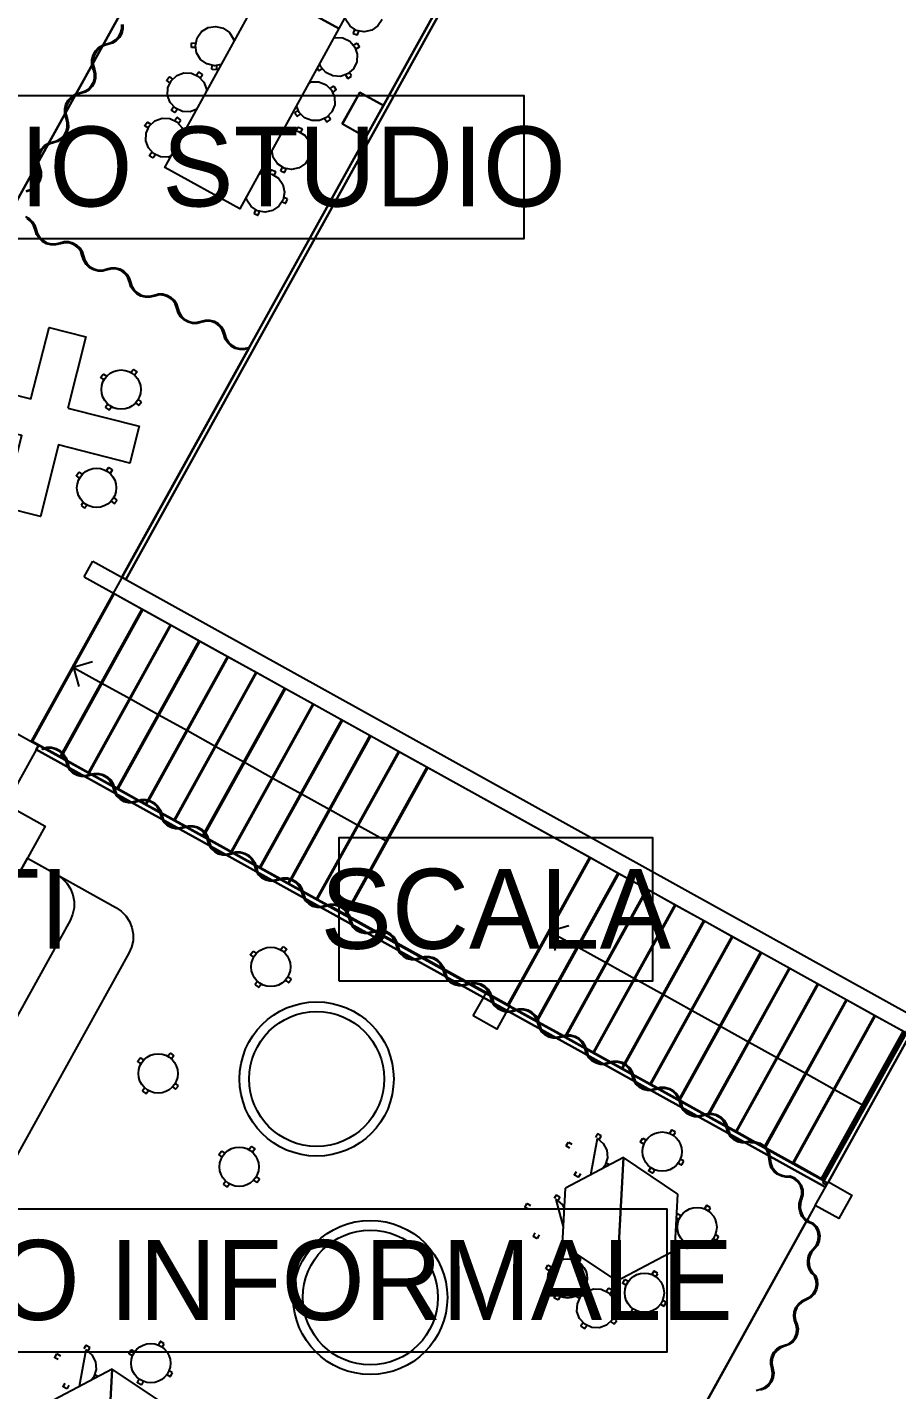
# Model space of a CAD drawing. Header units: metres. Extents: x 3.2 to 22.3, y 0.7 to 22.8.
# Drawn here: x 9.859 to 12.905, y 7.118 to 11.89 of the extents above; entities that cross this region are included whole.
import ezdxf

# ---------------------------------------------------------------- set-up
doc = ezdxf.new("R2010")
doc.units = ezdxf.units.M
for name, color, linetype in [('ARREDI', 9, 'Continuous'), ('PARETI_STRUTTURE', 7, 'Continuous'), ('WAYFINDING_RIQUADRI', 7, 'Continuous'), ('WAYFINDING_TESTI', 7, 'Continuous')]:
    doc.layers.add(name, color=color, linetype=linetype)

msp = doc.modelspace()

# ---------------------------------------------------------------- linework, layer by layer
at = {"layer": 'ARREDI'}
for points in [[(12.2744, 13.7225), (10.1904, 9.9631)], [(10.1904, 9.9631), (12.2744, 13.7225), (12.2882, 13.7148)], [(15.4622, 12.8902), (12.646, 7.8424)], [(12.6655, 7.8452), (15.4622, 12.8902)], [(10.1933, 11.8998), (10.1935, 11.8837), (10.1895, 11.8681), (10.1817, 11.854), (10.1706, 11.8423), (10.1568, 11.8339), (10.1414, 11.8293), (10.1259, 11.8247), (10.1121, 11.8163), (10.101, 11.8046), (10.0931, 11.7905), (10.0892, 11.7749), (10.0894, 11.7587), (10.0937, 11.7432), (10.0899, 11.742), (10.0854, 11.7585), (10.0853, 11.7755), (10.0895, 11.7921), (10.0978, 11.807), (10.1096, 11.8193), (10.1242, 11.8282), (10.1406, 11.8331), (10.155, 11.8374), (10.1679, 11.8453), (10.1784, 11.8561), (10.1857, 11.8693), (10.1895, 11.8839), (10.1895, 11.8989)], [(10.4476, 11.8262), (10.4538, 11.8524), (10.4695, 11.8742), (10.4924, 11.8883), (10.5189, 11.8927), (10.5451, 11.8865), (10.5669, 11.8708), (10.581, 11.8479), (10.5825, 11.8389)], [(11.102, 11.917), (11.0874, 11.8944), (11.0653, 11.8792), (11.039, 11.8735), (11.0125, 11.8783), (10.99, 11.8929), (10.9747, 11.9151), (10.9725, 11.9253)], [(10.9323, 11.8523), (10.9373, 11.854), (10.9641, 11.8523), (10.9883, 11.8405), (11.006, 11.8203), (11.0147, 11.7949), (11.013, 11.768), (11.0012, 11.7439), (10.981, 11.7261)], [(11.0004, 11.8692), (11.0009, 11.8682)], [(11.0054, 11.8817), (11.0005, 11.8692)], [(11.0009, 11.8682), (11.0141, 11.8629)], [(11.0141, 11.8629), (11.0151, 11.8634)], [(11.0151, 11.8634), (11.02, 11.8759)], [(10.4336, 11.8196), (10.4341, 11.8338)], [(10.4344, 11.8188), (10.4336, 11.8196)], [(10.4341, 11.8338), (10.4349, 11.8345)], [(10.4478, 11.8183), (10.4344, 11.8188)], [(10.4349, 11.8345), (10.4483, 11.8341)], [(10.5385, 11.7589), (10.5141, 11.7549), (10.4879, 11.7611), (10.4661, 11.7768), (10.4519, 11.7997), (10.4476, 11.8262)], [(11.0017, 11.8269), (11.0133, 11.8336)], [(11.0212, 11.82), (11.0096, 11.8133)], [(11.0133, 11.8336), (11.0144, 11.8333)], [(11.0144, 11.8333), (11.0215, 11.8211)], [(11.0215, 11.8211), (11.0212, 11.82)], [(10.5057, 11.7423), (10.5062, 11.7557)], [(10.5065, 11.7414), (10.5057, 11.7423)], [(10.5206, 11.7409), (10.5065, 11.7414)], [(10.5215, 11.7417), (10.5206, 11.7409)], [(10.5219, 11.7551), (10.5215, 11.7417)], [(10.8739, 11.7461), (10.8785, 11.7381)], [(10.8833, 11.7581), (10.8792, 11.7557)], [(10.8796, 11.7378), (10.8912, 11.7445)], [(10.981, 11.7261), (10.9556, 11.7174), (10.9288, 11.7191), (10.9046, 11.7309), (10.8869, 11.7511), (10.8829, 11.7625)], [(10.3471, 11.7045), (10.3554, 11.716)], [(10.3472, 11.7034), (10.3471, 11.7045)], [(10.3581, 11.6955), (10.3472, 11.7034)], [(10.4523, 11.6023), (10.4289, 11.5936), (10.402, 11.5947), (10.3776, 11.6059), (10.3593, 11.6257), (10.35, 11.6509), (10.3511, 11.6778), (10.3624, 11.7022)], [(10.3554, 11.716), (10.3565, 11.7162)], [(10.3565, 11.7162), (10.3673, 11.7083)], [(10.3624, 11.7022), (10.3821, 11.7204), (10.4073, 11.7297), (10.4342, 11.7287), (10.4586, 11.7174), (10.4769, 11.6976), (10.4861, 11.6724), (10.4858, 11.663)], [(10.4598, 11.7325), (10.452, 11.7217)], [(10.4609, 11.7327), (10.4598, 11.7325)], [(10.4724, 11.7244), (10.4609, 11.7327)], [(10.4647, 11.7124), (10.4726, 11.7233)], [(10.4726, 11.7233), (10.4724, 11.7244)], [(10.8454, 11.6943), (10.8538, 11.6979), (10.8807, 11.6982), (10.9056, 11.6882), (10.9248, 11.6694), (10.9354, 11.6446), (10.9357, 11.6177), (10.9257, 11.5928), (10.9069, 11.5736)], [(10.8785, 11.7381), (10.8796, 11.7378)], [(10.974, 11.7225), (10.9807, 11.7109)], [(10.9807, 11.7109), (10.9818, 11.7107)], [(10.9818, 11.7107), (10.9941, 11.7178)], [(10.9944, 11.7189), (10.9876, 11.7304)], [(10.9941, 11.7178), (10.9944, 11.7188)], [(10.92, 11.6756), (10.9311, 11.6832)], [(10.94, 11.6702), (10.9289, 11.6626)], [(10.9311, 11.6832), (10.9322, 11.683)], [(10.9322, 11.683), (10.9402, 11.6713)], [(10.9402, 11.6713), (10.94, 11.6702)], [(10.3636, 11.6001), (10.3715, 11.6109)], [(10.3638, 11.599), (10.3636, 11.6001)], [(10.3752, 11.5906), (10.3637, 11.599)], [(10.3842, 11.6017), (10.3763, 11.5908)], [(10.8071, 11.5983), (10.796, 11.5907)], [(10.9069, 11.5736), (10.8822, 11.563), (10.8553, 11.5627), (10.8303, 11.5727), (10.8111, 11.5915), (10.8014, 11.6143)], [(10.2707, 11.5459), (10.279, 11.5573)], [(10.279, 11.5573), (10.2801, 11.5575)], [(10.2801, 11.5575), (10.291, 11.5496)], [(10.286, 11.5435), (10.3057, 11.5618), (10.3309, 11.5711), (10.3578, 11.57), (10.3822, 11.5587), (10.4005, 11.539), (10.4073, 11.5204)], [(10.3763, 11.5908), (10.3752, 11.5906)], [(10.3835, 11.5739), (10.3756, 11.563)], [(10.3846, 11.574), (10.3835, 11.5739)], [(10.396, 11.5657), (10.3846, 11.574)], [(10.3883, 11.5537), (10.3962, 11.5646)], [(10.3962, 11.5646), (10.396, 11.5657)], [(10.796, 11.5907), (10.7958, 11.5896)], [(10.7958, 11.5896), (10.8038, 11.5779)], [(10.8038, 11.5779), (10.8049, 11.5777)], [(10.8049, 11.5777), (10.816, 11.5853)], [(10.9002, 11.5695), (10.9077, 11.5584)], [(10.9077, 11.5584), (10.9088, 11.5582)], [(10.9088, 11.5582), (10.9205, 11.5662)], [(10.9207, 11.5673), (10.9132, 11.5784)], [(10.9205, 11.5662), (10.9207, 11.5673)], [(10.2708, 11.5448), (10.2707, 11.5459)], [(10.2817, 11.5369), (10.2708, 11.5448)], [(10.3623, 11.4386), (10.3525, 11.4349), (10.3256, 11.436), (10.3012, 11.4473), (10.2829, 11.467), (10.2736, 11.4922), (10.2747, 11.5191), (10.286, 11.5435)], [(10.7487, 11.5184), (10.7564, 11.5238), (10.7827, 11.5294), (10.8091, 11.5246), (10.8317, 11.51), (10.847, 11.4879), (10.8526, 11.4616), (10.8478, 11.4351)], [(10.8016, 11.5271), (10.8066, 11.5395)], [(10.8066, 11.5395), (10.8076, 11.54)], [(10.8076, 11.54), (10.8208, 11.5348)], [(10.8212, 11.5337), (10.8163, 11.5213)], [(10.8208, 11.5348), (10.8212, 11.5337)], [(10.8478, 11.4351), (10.8332, 11.4126), (10.8111, 11.3973), (10.7848, 11.3916), (10.7583, 11.3965), (10.7358, 11.4111), (10.7205, 11.4332), (10.7152, 11.4576)], [(10.2872, 11.4414), (10.2951, 11.4523)], [(10.2874, 11.4403), (10.2872, 11.4414)], [(10.2988, 11.432), (10.2874, 11.4403)], [(10.2999, 11.4322), (10.2988, 11.432)], [(10.3078, 11.443), (10.2999, 11.4322)], [(10.8445, 11.428), (10.857, 11.423)], [(10.8628, 11.4377), (10.8503, 11.4426)], [(10.8569, 11.423), (10.858, 11.4235)], [(10.858, 11.4235), (10.8632, 11.4367)], [(10.8632, 11.4367), (10.8628, 11.4377)], [(9.8542, 11.3165), (9.8687, 11.3208), (9.8815, 11.3287), (9.892, 11.3396), (9.8994, 11.3527), (9.9032, 11.3673), (9.9031, 11.3824), (9.8993, 11.397), (9.9028, 11.3988), (9.907, 11.3832), (9.9071, 11.3671), (9.9031, 11.3515), (9.8953, 11.3374), (9.8842, 11.3258), (9.8705, 11.3174), (9.8551, 11.3127)], [(10.6702, 11.3758), (10.6896, 11.38), (10.716, 11.3751), (10.7386, 11.3605), (10.7539, 11.3384), (10.7595, 11.3121), (10.7547, 11.2857)], [(10.7085, 11.3776), (10.7135, 11.3901)], [(10.7135, 11.3901), (10.7145, 11.3905)], [(10.7145, 11.3905), (10.7277, 11.3853)], [(10.7281, 11.3843), (10.7232, 11.3718)], [(10.7277, 11.3853), (10.7281, 11.3843)], [(10.7512, 11.3998), (10.7463, 11.3873)], [(10.7463, 11.3873), (10.7467, 11.3863)], [(10.7467, 11.3863), (10.7599, 11.3811)], [(10.7599, 11.3811), (10.7609, 11.3815)], [(10.7609, 11.3815), (10.7659, 11.394)], [(10.7547, 11.2857), (10.7401, 11.2631), (10.718, 11.2478), (10.6917, 11.2422), (10.6653, 11.247), (10.6427, 11.2616), (10.6274, 11.2837), (10.6252, 11.294)], [(10.7514, 11.2785), (10.7639, 11.2736)], [(10.7697, 11.2882), (10.7572, 11.2932)], [(10.7638, 11.2736), (10.7649, 11.274)], [(10.7649, 11.274), (10.7701, 11.2872)], [(10.7701, 11.2872), (10.7697, 11.2882)], [(9.8525, 11.2264), (9.8659, 11.219), (9.8771, 11.2084), (9.8853, 11.1954), (9.89, 11.1808), (9.8946, 11.1661), (9.9027, 11.153), (9.9139, 11.1423), (9.9274, 11.1349), (9.9423, 11.131), (9.9577, 11.1311), (9.9726, 11.135), (9.9738, 11.1312), (9.958, 11.1271), (9.9417, 11.1272), (9.9259, 11.1312), (9.9116, 11.1391), (9.8998, 11.1504), (9.8911, 11.1642), (9.8862, 11.1798), (9.8808, 11.1956), (9.8711, 11.2093), (9.8578, 11.2195)], [(10.6581, 11.2503), (10.6532, 11.2379)], [(10.6532, 11.2379), (10.6536, 11.2368)], [(10.6536, 11.2368), (10.6668, 11.2316)], [(10.6668, 11.2316), (10.6678, 11.232)], [(10.6678, 11.232), (10.6728, 11.2445)], [(10.2215, 10.6803), (10.2294, 10.6911)], [(10.2294, 10.6911), (10.2305, 10.6913)], [(10.2305, 10.6913), (10.242, 10.6829)], [(10.1165, 10.6635), (10.1249, 10.6749)], [(10.1167, 10.6624), (10.1166, 10.6635)], [(10.1275, 10.6545), (10.1167, 10.6624)], [(10.1249, 10.6749), (10.126, 10.6751)], [(10.126, 10.6751), (10.1368, 10.6672)], [(10.2421, 10.6818), (10.2342, 10.671)], [(10.242, 10.6829), (10.2421, 10.6818)], [(10.1406, 10.5698), (10.1327, 10.559)], [(10.1327, 10.559), (10.1329, 10.5579)], [(10.1329, 10.5579), (10.1443, 10.5495)], [(10.1443, 10.5495), (10.1454, 10.5497)], [(10.1454, 10.5497), (10.1534, 10.5605)], [(10.238, 10.5736), (10.2488, 10.5657)], [(10.2581, 10.5784), (10.2473, 10.5863)], [(10.2488, 10.5657), (10.2499, 10.5659)], [(10.2499, 10.5658), (10.2583, 10.5773)], [(10.2583, 10.5773), (10.2581, 10.5784)], [(10.0308, 10.3196), (10.0392, 10.3311)], [(10.031, 10.3186), (10.0308, 10.3196)], [(10.0418, 10.3106), (10.031, 10.3185)], [(10.0392, 10.3311), (10.0403, 10.3313)], [(10.0403, 10.3312), (10.0511, 10.3233)], [(10.1358, 10.3364), (10.1437, 10.3473)], [(10.1437, 10.3473), (10.1448, 10.3474)], [(10.1448, 10.3474), (10.1562, 10.3391)], [(10.1564, 10.338), (10.1485, 10.3271)], [(10.1562, 10.3391), (10.1564, 10.338)], [(10.0549, 10.226), (10.047, 10.2151)], [(10.047, 10.2151), (10.0472, 10.214)], [(10.0472, 10.214), (10.0586, 10.2057)], [(10.0597, 10.2058), (10.0676, 10.2167)], [(10.1523, 10.2298), (10.1631, 10.2218)], [(10.1724, 10.2346), (10.1616, 10.2425)], [(10.1631, 10.2218), (10.1642, 10.222)], [(10.1642, 10.222), (10.1726, 10.2335)], [(10.1726, 10.2335), (10.1724, 10.2346)], [(10.0586, 10.2057), (10.0597, 10.2058)], [(10.0577, 9.9646), (10.0882, 10.0197)], [(10.0882, 10.0197), (12.9749, 8.4195)], [(10.0576, 9.9646), (12.9444, 8.3644)], [(12.655, 7.827), (9.8901, 9.3597), (12.655, 7.827), (12.6627, 7.8407), (9.8977, 9.3735)], [(12.6627, 7.8407), (9.8977, 9.3735)], [(9.859, 8.9789), (10.169, 8.8071)], [(10.169, 8.8071), (10.188, 8.794), (10.2042, 8.7773), (10.2167, 8.7579), (10.2253, 8.7364), (10.2294, 8.7136), (10.2291, 8.6904), (10.2242, 8.6678), (10.215, 8.6465), (9.4174, 7.2077), (9.4042, 7.1886), (9.3876, 7.1725), (9.3682, 7.1599), (9.3467, 7.1514), (9.3239, 7.1472), (9.3007, 7.1476), (9.2781, 7.1525), (9.2568, 7.1616), (8.9469, 7.3335)], [(10.6411, 8.6417), (10.6495, 8.6531)], [(10.6413, 8.6406), (10.6412, 8.6417)], [(10.6521, 8.6327), (10.6413, 8.6406)], [(10.6495, 8.6531), (10.6506, 8.6533)], [(10.6506, 8.6533), (10.6614, 8.6454)], [(10.7461, 8.6585), (10.754, 8.6693)], [(10.754, 8.6693), (10.7551, 8.6695)], [(10.7551, 8.6695), (10.7666, 8.6611)], [(10.7667, 8.66), (10.7588, 8.6492)], [(10.7666, 8.6611), (10.7667, 8.66)], [(10.6652, 8.548), (10.6573, 8.5372)], [(10.7626, 8.5518), (10.7734, 8.5439)], [(10.7827, 8.5566), (10.7719, 8.5645)], [(10.7734, 8.5439), (10.7745, 8.5441)], [(10.7745, 8.544), (10.7829, 8.5555)], [(10.7829, 8.5555), (10.7827, 8.5566)], [(10.6573, 8.5372), (10.6575, 8.5361)], [(10.6575, 8.5361), (10.6689, 8.5277)], [(10.6689, 8.5277), (10.67, 8.5279)], [(10.67, 8.5279), (10.678, 8.5387)], [(10.2461, 8.2686), (10.2545, 8.28)], [(10.2463, 8.2675), (10.2461, 8.2686)], [(10.2571, 8.2595), (10.2463, 8.2675)], [(10.2545, 8.28), (10.2556, 8.2802)], [(10.2556, 8.2802), (10.2664, 8.2722)], [(10.3511, 8.2854), (10.359, 8.2962)], [(10.359, 8.2962), (10.3601, 8.2963)], [(10.3601, 8.2963), (10.3715, 8.288)], [(10.3717, 8.2869), (10.3638, 8.276)], [(10.3715, 8.288), (10.3717, 8.2869)], [(10.2702, 8.1749), (10.2623, 8.1641)], [(10.2623, 8.1641), (10.2625, 8.163)], [(10.2625, 8.163), (10.2739, 8.1546)], [(10.275, 8.1548), (10.2829, 8.1656)], [(10.3676, 8.1787), (10.3784, 8.1708)], [(10.3877, 8.1835), (10.3769, 8.1914)], [(10.3784, 8.1708), (10.3795, 8.1709)], [(10.3795, 8.1709), (10.3879, 8.1824)], [(10.3879, 8.1824), (10.3877, 8.1835)], [(10.2739, 8.1546), (10.275, 8.1548)], [(12.1157, 8.0269), (12.1092, 8.0152)], [(12.1167, 8.0272), (12.1157, 8.0269)], [(12.1291, 8.0203), (12.1167, 8.0272)], [(12.1229, 8.0075), (12.1294, 8.0193)], [(12.1294, 8.0193), (12.1291, 8.0203)], [(10.6431, 7.9693), (10.6442, 7.9695)], [(10.6442, 7.9695), (10.6557, 7.9611)], [(11.747, 7.9715), (11.7539, 7.9839)], [(11.7473, 7.9704), (11.747, 7.9715)], [(11.759, 7.9639), (11.7473, 7.9704)], [(11.7539, 7.9839), (11.7549, 7.9842)], [(11.7549, 7.9842), (11.7667, 7.9777)], [(11.8336, 7.8707), (11.8561, 7.9979), (11.8766, 7.9805), (11.8889, 7.9566), (11.8912, 7.9298), (11.883, 7.9042), (11.8717, 7.8909)], [(11.8555, 8.0131), (11.849, 8.0013)], [(11.8566, 8.0134), (11.8555, 8.013)], [(11.869, 8.0065), (11.8566, 8.0134)], [(11.8628, 7.9937), (11.8693, 8.0054)], [(11.8693, 8.0054), (11.869, 8.0065)], [(12.0071, 7.9854), (12.014, 7.9978)], [(12.0074, 7.9843), (12.0071, 7.9854)], [(12.0192, 7.9778), (12.0074, 7.9843)], [(12.014, 7.9978), (12.0151, 7.9981)], [(12.0151, 7.9981), (12.0268, 7.9916)], [(10.5303, 7.9417), (10.5386, 7.9531)], [(10.5304, 7.9406), (10.5303, 7.9417)], [(10.5413, 7.9327), (10.5304, 7.9406)], [(10.5386, 7.9531), (10.5397, 7.9533)], [(10.5397, 7.9533), (10.5506, 7.9454)], [(10.6352, 7.9585), (10.6431, 7.9693)], [(10.6558, 7.96), (10.6479, 7.9492)], [(10.6557, 7.9611), (10.6559, 7.96)], [(12.1378, 7.8028), (11.9473, 7.9311), (11.9247, 7.4986), (11.9473, 7.9311), (11.7446, 7.8234)], [(12.1583, 7.9187), (12.1465, 7.9252)], [(11.7761, 7.8698), (11.7826, 7.8816)], [(11.8788, 7.8976), (11.8814, 7.8961)], [(11.898, 7.9049), (11.8864, 7.9113)], [(12.0363, 7.8837), (12.0428, 7.8954)], [(12.0366, 7.8826), (12.0363, 7.8837)], [(12.049, 7.8758), (12.0366, 7.8826)], [(12.0501, 7.8761), (12.049, 7.8758)], [(12.0566, 7.8878), (12.0501, 7.8761)], [(12.1389, 7.9114), (12.1506, 7.9049)], [(12.1506, 7.9049), (12.1517, 7.9052)], [(12.1517, 7.9052), (12.1586, 7.9176)], [(12.1586, 7.9176), (12.1583, 7.9187)], [(10.5544, 7.848), (10.5464, 7.8372)], [(10.5464, 7.8372), (10.5466, 7.8361)], [(10.5466, 7.8361), (10.558, 7.8277)], [(10.5581, 7.8277), (10.5591, 7.8279)], [(10.5592, 7.8279), (10.5671, 7.8387)], [(10.6517, 7.8518), (10.6626, 7.8439)], [(10.6719, 7.8566), (10.661, 7.8645)], [(10.6626, 7.8439), (10.6637, 7.844)], [(10.6637, 7.844), (10.672, 7.8555)], [(10.672, 7.8555), (10.6719, 7.8566)], [(11.7764, 7.8688), (11.7761, 7.8698)], [(11.7888, 7.8619), (11.7764, 7.8688)], [(11.7899, 7.8622), (11.7888, 7.8619)], [(11.7964, 7.8739), (11.7899, 7.8622)], [(12.646, 7.8423), (12.6594, 7.8349)], [(12.655, 7.827), (12.6627, 7.8407)], [(11.7111, 7.7987), (11.7046, 7.7869)], [(11.7121, 7.799), (11.7111, 7.7987)], [(11.7375, 7.6886), (11.7117, 7.7835), (11.7322, 7.7661), (11.7407, 7.7496)], [(11.7245, 7.7921), (11.7121, 7.799)], [(11.7183, 7.7793), (11.7248, 7.791)], [(11.7248, 7.791), (11.7245, 7.7921)], [(11.7343, 7.6268), (11.7446, 7.8234)], [(12.1275, 7.6062), (12.1378, 7.8028)], [(11.6025, 7.7571), (11.6094, 7.7695)], [(11.6028, 7.7561), (11.6025, 7.7571)], [(11.6146, 7.7495), (11.6028, 7.756)], [(11.6094, 7.7695), (11.6105, 7.7698)], [(11.6105, 7.7698), (11.6222, 7.7633)], [(12.1339, 7.729), (12.1364, 7.7334)], [(12.1364, 7.7335), (12.1374, 7.7338)], [(12.1374, 7.7338), (12.1492, 7.7273)], [(12.238, 7.7626), (12.2315, 7.7509)], [(12.2391, 7.7629), (12.238, 7.7626)], [(12.2515, 7.756), (12.2391, 7.7629)], [(12.2453, 7.7432), (12.2518, 7.755)], [(12.2518, 7.755), (12.2515, 7.756)], [(11.7343, 7.6832), (11.7371, 7.6816)], [(12.1415, 7.7135), (12.1333, 7.718)], [(11.6317, 7.6555), (11.6382, 7.6672)], [(11.632, 7.6544), (11.6317, 7.6555)], [(11.6444, 7.6475), (11.632, 7.6544)], [(11.6455, 7.6478), (11.6444, 7.6475)], [(11.652, 7.6596), (11.6455, 7.6478)], [(12.2613, 7.6471), (12.273, 7.6406)], [(12.2806, 7.6544), (12.2689, 7.6609)], [(12.273, 7.6406), (12.2741, 7.6409)], [(12.2741, 7.6409), (12.2809, 7.6533)], [(12.2809, 7.6533), (12.2806, 7.6544)], [(11.9247, 7.4986), (11.7343, 7.6268)], [(11.9247, 7.4986), (12.1275, 7.6062)], [(12.1586, 7.6194), (12.1651, 7.6311)], [(12.1589, 7.6183), (12.1586, 7.6194)], [(12.1713, 7.6114), (12.1589, 7.6183)], [(12.1724, 7.6118), (12.1713, 7.6115)], [(12.1789, 7.6235), (12.1724, 7.6118)], [(11.6758, 7.5415), (11.6827, 7.5539)], [(11.6761, 7.5405), (11.6758, 7.5415)], [(11.6879, 7.5339), (11.6761, 7.5404)], [(11.6827, 7.5539), (11.6838, 7.5542)], [(11.6838, 7.5542), (11.6955, 7.5477)], [(11.7844, 7.5831), (11.7779, 7.5713)], [(11.7854, 7.5834), (11.7844, 7.5831)], [(11.7978, 7.5765), (11.7854, 7.5834)], [(11.7916, 7.5637), (11.7981, 7.5754)], [(11.7981, 7.5754), (11.7978, 7.5765)], [(11.945, 7.4911), (11.9519, 7.5035)], [(11.9519, 7.5035), (11.953, 7.5038)], [(11.953, 7.5038), (11.9647, 7.4973)], [(12.0535, 7.5327), (12.047, 7.5209)], [(12.0546, 7.533), (12.0535, 7.5327)], [(12.067, 7.5261), (12.0546, 7.533)], [(12.0608, 7.5133), (12.0673, 7.525)], [(12.0673, 7.525), (12.067, 7.5261)], [(11.705, 7.4399), (11.7115, 7.4516)], [(11.7928, 7.4367), (11.782, 7.4447), (11.7818, 7.4458)], [(11.8934, 7.4582), (11.9116, 7.4384), (11.9208, 7.4132), (11.9197, 7.3863), (11.9083, 7.3619), (11.8885, 7.3438), (11.8633, 7.3346), (11.8364, 7.3357), (11.812, 7.347), (11.7939, 7.3668), (11.7846, 7.3921), (11.7858, 7.419), (11.7971, 7.4433), (11.8169, 7.4615), (11.8179, 7.4619)], [(11.7951, 7.4546), (11.8021, 7.4494)], [(11.8076, 7.4676), (11.8193, 7.4611)], [(11.827, 7.4748), (11.8152, 7.4813)], [(11.8193, 7.4611), (11.8204, 7.4614)], [(11.8204, 7.4614), (11.8273, 7.4738)], [(11.8214, 7.4632), (11.8422, 7.4707), (11.869, 7.4696), (11.8934, 7.4583)], [(11.8273, 7.4738), (11.827, 7.4748)], [(11.8868, 7.4625), (11.8947, 7.4734)], [(11.8947, 7.4734), (11.8958, 7.4735)], [(11.8958, 7.4735), (11.9073, 7.4652)], [(11.9074, 7.4641), (11.8995, 7.4532)], [(11.9073, 7.4652), (11.9074, 7.4641)], [(11.9453, 7.4901), (11.945, 7.4911)], [(11.957, 7.4836), (11.9453, 7.4901)], [(11.7053, 7.4388), (11.705, 7.4399)], [(11.7177, 7.4319), (11.7053, 7.4388)], [(11.7187, 7.4322), (11.7177, 7.4319)], [(11.7252, 7.4439), (11.7187, 7.4322)], [(11.9742, 7.3895), (11.9807, 7.4012)], [(12.0768, 7.4172), (12.0885, 7.4107)], [(12.0962, 7.4244), (12.0844, 7.4309)], [(12.0885, 7.4107), (12.0896, 7.411)], [(12.0896, 7.411), (12.0965, 7.4234)], [(12.0965, 7.4234), (12.0962, 7.4244)], [(11.8059, 7.3521), (11.798, 7.3412)], [(11.9033, 7.3559), (11.9141, 7.348)], [(11.9234, 7.3607), (11.9126, 7.3686)], [(11.9152, 7.3481), (11.9236, 7.3596)], [(11.9236, 7.3596), (11.9234, 7.3607)], [(11.9745, 7.3884), (11.9742, 7.3895)], [(11.9869, 7.3815), (11.9745, 7.3884)], [(11.9879, 7.3818), (11.9869, 7.3815)], [(11.9944, 7.3936), (11.9879, 7.3818)], [(11.798, 7.3412), (11.7982, 7.3401)], [(11.7982, 7.3402), (11.8096, 7.3318)], [(11.8096, 7.3318), (11.8107, 7.3319)], [(11.8107, 7.332), (11.8187, 7.3428)], [(11.9141, 7.348), (11.9152, 7.3481)], [(10.0419, 7.1298), (10.0644, 7.2569), (10.0849, 7.2396), (10.0973, 7.2157), (10.0995, 7.1889), (10.0913, 7.1633), (10.08, 7.15)], [(10.0638, 7.2721), (10.0573, 7.2604)], [(10.0649, 7.2724), (10.0638, 7.2721)], [(10.0773, 7.2655), (10.0649, 7.2724)], [(10.0711, 7.2527), (10.0776, 7.2645)], [(10.0776, 7.2645), (10.0773, 7.2655)], [(10.2154, 7.2444), (10.2223, 7.2568)], [(10.2223, 7.2568), (10.2234, 7.2571)], [(10.2234, 7.2571), (10.2351, 7.2506)], [(10.324, 7.286), (10.3175, 7.2742)], [(10.325, 7.2863), (10.324, 7.286)], [(10.3374, 7.2794), (10.325, 7.2863)], [(10.3312, 7.2666), (10.3377, 7.2783)], [(10.3377, 7.2783), (10.3374, 7.2794)], [(9.9553, 7.2305), (9.9622, 7.243)], [(9.9556, 7.2295), (9.9553, 7.2306)], [(9.9673, 7.223), (9.9556, 7.2295)], [(9.9622, 7.243), (9.9632, 7.2433)], [(9.9632, 7.2433), (9.975, 7.2368)], [(10.2157, 7.2433), (10.2154, 7.2444)], [(10.2275, 7.2368), (10.2157, 7.2433)], [(10.3461, 7.0619), (10.1557, 7.1901), (10.133, 6.7576), (10.1557, 7.1901), (9.9529, 7.0825)], [(10.1063, 7.1639), (10.0947, 7.1704)], [(10.3472, 7.1705), (10.3589, 7.164)], [(10.3666, 7.1777), (10.3549, 7.1842)], [(10.359, 7.164), (10.36, 7.1643)], [(10.36, 7.1643), (10.3669, 7.1767)], [(10.3669, 7.1767), (10.3666, 7.1777)], [(12.4124, 7.1149), (12.4266, 7.1198), (12.4411, 7.1252), (12.4534, 7.1343), (12.4628, 7.1464), (12.4684, 7.1607), (12.4699, 7.176), (12.4671, 7.1911), (12.4706, 7.193), (12.4738, 7.1768), (12.4724, 7.1604), (12.4665, 7.145), (12.4566, 7.1319), (12.4434, 7.122), (12.428, 7.1161)], [(9.9844, 7.1289), (9.9909, 7.1406)], [(9.9847, 7.1278), (9.9844, 7.1289)], [(9.9971, 7.121), (9.9847, 7.1278)], [(9.9982, 7.1213), (9.9971, 7.121)], [(10.0047, 7.133), (9.9982, 7.1213)], [(10.0871, 7.1566), (10.0897, 7.1551)], [(10.2446, 7.1427), (10.2511, 7.1545)], [(10.2449, 7.1417), (10.2446, 7.1428)], [(10.2573, 7.1348), (10.2449, 7.1417)], [(10.2584, 7.1351), (10.2573, 7.1348)], [(10.2649, 7.1468), (10.2584, 7.1351)]]:
    msp.add_lwpolyline(points, dxfattribs=at)
for points in [[(12.646, 7.8424), (15.4497, 12.9001)], [(11.697, 12.6484), (10.2042, 9.9554)], [(11.035, 12.6614), (11.2979, 12.5168), (10.9506, 11.8855), (10.6877, 12.0301)], [(10.6877, 12.0301), (10.9506, 11.8855), (10.6033, 11.2542), (10.3404, 11.3988)], [(10.046, 11.6571), (10.0305, 11.6525), (10.0167, 11.6441), (10.0055, 11.6324), (9.9977, 11.6183), (9.9937, 11.6027), (9.9939, 11.5865), (9.9982, 11.571), (9.9945, 11.5698), (9.99, 11.5863), (9.9899, 11.6034), (9.9941, 11.6199), (10.0024, 11.6348), (10.0142, 11.6471), (10.0288, 11.656), (10.0451, 11.6609), (10.0596, 11.6652), (10.0724, 11.6731), (10.0829, 11.6839), (10.0903, 11.6971), (10.0941, 11.7117), (10.094, 11.7268), (10.0902, 11.7413), (10.0937, 11.7432), (10.0979, 11.7276), (10.098, 11.7115), (10.094, 11.6959), (10.0862, 11.6818), (10.0751, 11.6702), (10.0614, 11.6617)], [(9.9505, 11.4849), (9.935, 11.4803), (9.9212, 11.4719), (9.9101, 11.4603), (9.9022, 11.4461), (9.8983, 11.4305), (9.8985, 11.4143), (9.9028, 11.3988), (9.899, 11.3976), (9.8945, 11.4141), (9.8944, 11.4312), (9.8986, 11.4477), (9.9069, 11.4626), (9.9187, 11.4749), (9.9333, 11.4838), (9.9497, 11.4887), (9.9641, 11.493), (9.977, 11.5009), (9.9875, 11.5117), (9.9948, 11.5249), (9.9986, 11.5395), (9.9986, 11.5546), (9.9947, 11.5692), (9.9982, 11.571), (10.0024, 11.5554), (10.0026, 11.5393), (9.9986, 11.5237), (9.9908, 11.5096), (9.9797, 11.498), (9.9659, 11.4895)], [(10.0553, 11.0892), (10.0599, 11.0744), (10.068, 11.0613), (10.0792, 11.0507), (10.0927, 11.0432), (10.1076, 11.0394), (10.123, 11.0394), (10.1379, 11.0433), (10.1391, 11.0396), (10.1233, 11.0355), (10.107, 11.0355), (10.0912, 11.0396), (10.0769, 11.0475), (10.0651, 11.0588), (10.0564, 11.0726), (10.0515, 11.0881), (10.0461, 11.104), (10.0364, 11.1176), (10.0231, 11.1279), (10.0075, 11.1339), (9.9908, 11.1351), (9.9745, 11.1315), (9.9726, 11.135), (9.9875, 11.1387), (10.0029, 11.1387), (10.0178, 11.1348), (10.0312, 11.1273), (10.0424, 11.1168), (10.0506, 11.1038)], [(10.2206, 10.9975), (10.2252, 10.9828), (10.2333, 10.9697), (10.2445, 10.9591), (10.258, 10.9516), (10.2729, 10.9478), (10.2883, 10.9478), (10.3032, 10.9517), (10.3044, 10.948), (10.2886, 10.9439), (10.2723, 10.9439), (10.2565, 10.948), (10.2422, 10.9559), (10.2304, 10.9671), (10.2217, 10.981), (10.2168, 10.9965), (10.2114, 11.0124), (10.2017, 11.026), (10.1884, 11.0363), (10.1728, 11.0423), (10.1561, 11.0435), (10.1398, 11.0398), (10.1379, 11.0433), (10.1528, 11.0471), (10.1682, 11.047), (10.1831, 11.0432), (10.1965, 11.0357), (10.2077, 11.0251), (10.2159, 11.0121)], [(10.3859, 10.9059), (10.3905, 10.8912), (10.3986, 10.8781), (10.4098, 10.8674), (10.4233, 10.86), (10.4382, 10.8561), (10.4536, 10.8562), (10.4685, 10.8601), (10.4697, 10.8563), (10.4539, 10.8523), (10.4376, 10.8523), (10.4218, 10.8564), (10.4075, 10.8643), (10.3957, 10.8755), (10.387, 10.8893), (10.3821, 10.9049), (10.3767, 10.9207), (10.367, 10.9344), (10.3537, 10.9446), (10.3381, 10.9506), (10.3214, 10.9519), (10.305, 10.9482), (10.3032, 10.9517), (10.3181, 10.9555), (10.3335, 10.9554), (10.3484, 10.9515), (10.3618, 10.9441), (10.373, 10.9335), (10.3812, 10.9205)], [(10.0006, 10.5553), (10.251, 10.4919), (10.2184, 10.3631), (9.9679, 10.4265), (9.9044, 10.1761), (9.7756, 10.2087), (9.8391, 10.4592), (9.5886, 10.5227), (9.6213, 10.6515), (9.8717, 10.588), (9.9352, 10.8385), (10.0641, 10.8058)], [(10.5512, 10.8143), (10.5558, 10.7995), (10.5639, 10.7864), (10.5751, 10.7758), (10.5886, 10.7683), (10.6035, 10.7645), (10.6189, 10.7645), (10.6338, 10.7684), (10.635, 10.7647), (10.6192, 10.7606), (10.6029, 10.7606), (10.5871, 10.7647), (10.5728, 10.7726), (10.561, 10.7839), (10.5523, 10.7977), (10.5474, 10.8132), (10.542, 10.8291), (10.5323, 10.8427), (10.519, 10.853), (10.5034, 10.859), (10.4867, 10.8602), (10.4703, 10.8566), (10.4685, 10.8601), (10.4834, 10.8638), (10.4988, 10.8638), (10.5137, 10.8599), (10.5271, 10.8524), (10.5383, 10.8419), (10.5465, 10.8289)], [(10.2042, 9.9554), (10.1904, 9.9631)], [(9.8901, 9.3597), (9.8977, 9.3735)], [(9.9955, 9.3144), (9.9909, 9.3291), (9.9828, 9.3422), (9.9716, 9.3528), (9.9581, 9.3603), (9.9432, 9.3642), (9.9277, 9.3641), (9.9128, 9.3602), (9.9117, 9.3639), (9.9275, 9.368), (9.9438, 9.368), (9.9596, 9.3639), (9.9739, 9.356), (9.9857, 9.3448), (9.9944, 9.331), (9.9993, 9.3154), (10.0046, 9.2995), (10.0144, 9.2859), (10.0276, 9.2757), (10.0433, 9.2697), (10.06, 9.2684), (10.0763, 9.2721), (10.0781, 9.2686), (10.0632, 9.2648), (10.0479, 9.2649), (10.033, 9.2687), (10.0196, 9.2762), (10.0084, 9.2868), (10.0002, 9.2998)], [(10.1608, 9.2228), (10.1562, 9.2375), (10.1481, 9.2506), (10.1369, 9.2612), (10.1234, 9.2687), (10.1085, 9.2725), (10.093, 9.2725), (10.0781, 9.2686), (10.077, 9.2723), (10.0928, 9.2764), (10.1091, 9.2764), (10.1249, 9.2723), (10.1392, 9.2644), (10.151, 9.2532), (10.1597, 9.2393), (10.1646, 9.2238), (10.1699, 9.2079), (10.1797, 9.1943), (10.1929, 9.184), (10.2086, 9.178), (10.2253, 9.1768), (10.2416, 9.1804), (10.2434, 9.1769), (10.2285, 9.1732), (10.2132, 9.1732), (10.1983, 9.1771), (10.1848, 9.1846), (10.1737, 9.1951), (10.1655, 9.2081)], [(8.905, 7.2579), (8.7672, 7.3342), (9.7839, 9.1683), (9.9217, 9.0919)], [(10.3261, 9.1311), (10.3215, 9.1458), (10.3134, 9.1589), (10.3022, 9.1696), (10.2887, 9.1771), (10.2738, 9.1809), (10.2583, 9.1809), (10.2434, 9.1769), (10.2423, 9.1807), (10.2581, 9.1848), (10.2744, 9.1848), (10.2902, 9.1807), (10.3045, 9.1728), (10.3163, 9.1615), (10.325, 9.1477), (10.3299, 9.1321), (10.3352, 9.1163), (10.345, 9.1026), (10.3582, 9.0924), (10.3739, 9.0864), (10.3906, 9.0852), (10.4069, 9.0888), (10.4087, 9.0853), (10.3938, 9.0816), (10.3785, 9.0816), (10.3636, 9.0855), (10.3501, 9.0929), (10.339, 9.1035), (10.3308, 9.1165)], [(10.4914, 9.0395), (10.4868, 9.0542), (10.4787, 9.0673), (10.4675, 9.0779), (10.454, 9.0854), (10.4391, 9.0893), (10.4236, 9.0892), (10.4087, 9.0853), (10.4076, 9.089), (10.4234, 9.0931), (10.4397, 9.0931), (10.4555, 9.089), (10.4698, 9.0811), (10.4816, 9.0699), (10.4903, 9.0561), (10.4952, 9.0405), (10.5005, 9.0246), (10.5103, 9.011), (10.5235, 9.0008), (10.5392, 8.9948), (10.5559, 8.9935), (10.5722, 8.9972), (10.574, 8.9937), (10.5591, 8.9899), (10.5438, 8.99), (10.5289, 8.9939), (10.5154, 9.0013), (10.5043, 9.0119), (10.4961, 9.0249)], [(9.9624, 8.9217), (9.9814, 8.9085), (9.9975, 8.8919), (10.0101, 8.8724), (10.0186, 8.8509), (10.0228, 8.8281), (10.0225, 8.805), (10.0176, 8.7823), (10.0084, 8.7611), (9.2108, 7.3222), (9.1976, 7.3032), (9.181, 7.2871), (9.1616, 7.2745), (9.14, 7.2659), (9.1172, 7.2618), (9.0941, 7.2621), (9.0715, 7.267), (9.0502, 7.2762), (8.9469, 7.3335), (9.8591, 8.9789)], [(10.6567, 8.9479), (10.6521, 8.9626), (10.644, 8.9757), (10.6328, 8.9863), (10.6193, 8.9938), (10.6044, 8.9976), (10.5889, 8.9976), (10.574, 8.9937), (10.5729, 8.9974), (10.5887, 9.0015), (10.605, 9.0015), (10.6208, 8.9974), (10.635, 8.9895), (10.6469, 8.9783), (10.6555, 8.9644), (10.6605, 8.9489), (10.6658, 8.933), (10.6756, 8.9194), (10.6888, 8.9091), (10.7045, 8.9031), (10.7212, 8.9019), (10.7375, 8.9055), (10.7393, 8.902), (10.7244, 8.8983), (10.709, 8.8983), (10.6942, 8.9022), (10.6807, 8.9097), (10.6696, 8.9202), (10.6614, 8.9332)], [(10.822, 8.8562), (10.8174, 8.871), (10.8092, 8.884), (10.7981, 8.8947), (10.7846, 8.9022), (10.7697, 8.906), (10.7542, 8.906), (10.7393, 8.902), (10.7382, 8.9058), (10.754, 8.9099), (10.7703, 8.9099), (10.7861, 8.9058), (10.8003, 8.8979), (10.8122, 8.8866), (10.8208, 8.8728), (10.8258, 8.8572), (10.8311, 8.8414), (10.8409, 8.8277), (10.8541, 8.8175), (10.8697, 8.8115), (10.8865, 8.8103), (10.9028, 8.8139), (10.9046, 8.8104), (10.8897, 8.8067), (10.8743, 8.8067), (10.8595, 8.8106), (10.846, 8.818), (10.8349, 8.8286), (10.8267, 8.8416)], [(10.9873, 8.7646), (10.9827, 8.7793), (10.9745, 8.7924), (10.9634, 8.803), (10.9499, 8.8105), (10.9349, 8.8144), (10.9195, 8.8143), (10.9046, 8.8104), (10.9034, 8.8142), (10.9193, 8.8182), (10.9356, 8.8182), (10.9514, 8.8141), (10.9656, 8.8062), (10.9775, 8.795), (10.9861, 8.7812), (10.9911, 8.7656), (10.9964, 8.7498), (11.0062, 8.7361), (11.0194, 8.7259), (11.035, 8.7199), (11.0518, 8.7186), (11.0681, 8.7223), (11.0699, 8.7188), (11.055, 8.715), (11.0396, 8.7151), (11.0248, 8.719), (11.0113, 8.7264), (11.0002, 8.737), (10.992, 8.75)], [(11.1526, 8.673), (11.148, 8.6877), (11.1398, 8.7008), (11.1287, 8.7114), (11.1152, 8.7189), (11.1002, 8.7227), (11.0848, 8.7227), (11.0699, 8.7188), (11.0687, 8.7225), (11.0846, 8.7266), (11.1009, 8.7266), (11.1167, 8.7225), (11.1309, 8.7146), (11.1428, 8.7034), (11.1514, 8.6895), (11.1564, 8.674), (11.1617, 8.6581), (11.1715, 8.6445), (11.1847, 8.6342), (11.2003, 8.6282), (11.2171, 8.627), (11.2334, 8.6306), (11.2352, 8.6271), (11.2203, 8.6234), (11.2049, 8.6235), (11.1901, 8.6273), (11.1766, 8.6348), (11.1655, 8.6453), (11.1573, 8.6583)], [(11.3179, 8.5813), (11.3133, 8.5961), (11.3051, 8.6092), (11.294, 8.6198), (11.2805, 8.6273), (11.2655, 8.6311), (11.2501, 8.6311), (11.2352, 8.6272), (11.234, 8.6309), (11.2499, 8.635), (11.2662, 8.635), (11.282, 8.6309), (11.2962, 8.623), (11.3081, 8.6117), (11.3167, 8.5979), (11.3217, 8.5823), (11.327, 8.5665), (11.3368, 8.5528), (11.35, 8.5426), (11.3656, 8.5366), (11.3824, 8.5354), (11.3987, 8.539), (11.4005, 8.5355), (11.3856, 8.5318), (11.3702, 8.5318), (11.3554, 8.5357), (11.3419, 8.5432), (11.3308, 8.5537), (11.3226, 8.5667)], [(11.4832, 8.4897), (11.4786, 8.5044), (11.4704, 8.5175), (11.4593, 8.5281), (11.4458, 8.5356), (11.4308, 8.5395), (11.4154, 8.5394), (11.4005, 8.5355), (11.3993, 8.5393), (11.4151, 8.5433), (11.4315, 8.5433), (11.4473, 8.5392), (11.4615, 8.5313), (11.4734, 8.5201), (11.482, 8.5063), (11.487, 8.4907), (11.4923, 8.4749), (11.5021, 8.4612), (11.5153, 8.451), (11.5309, 8.445), (11.5476, 8.4437), (11.564, 8.4474), (11.5658, 8.4439), (11.5509, 8.4401), (11.5355, 8.4402), (11.5207, 8.4441), (11.5072, 8.4515), (11.4961, 8.4621), (11.4879, 8.4751)], [(11.6485, 8.3981), (11.6439, 8.4128), (11.6357, 8.4259), (11.6246, 8.4365), (11.6111, 8.444), (11.5961, 8.4478), (11.5807, 8.4478), (11.5658, 8.4439), (11.5646, 8.4476), (11.5804, 8.4517), (11.5968, 8.4517), (11.6126, 8.4476), (11.6268, 8.4397), (11.6387, 8.4285), (11.6473, 8.4146), (11.6523, 8.3991), (11.6576, 8.3832), (11.6674, 8.3696), (11.6806, 8.3593), (11.6962, 8.3533), (11.7129, 8.3521), (11.7293, 8.3558), (11.7311, 8.3523), (11.7162, 8.3485), (11.7008, 8.3486), (11.686, 8.3524), (11.6725, 8.3599), (11.6614, 8.3704), (11.6532, 8.3834)], [(11.8138, 8.3064), (11.8092, 8.3212), (11.801, 8.3343), (11.7899, 8.3449), (11.7764, 8.3524), (11.7614, 8.3562), (11.746, 8.3562), (11.7311, 8.3523), (11.7299, 8.356), (11.7457, 8.3601), (11.7621, 8.3601), (11.7779, 8.356), (11.7921, 8.3481), (11.804, 8.3368), (11.8126, 8.323), (11.8175, 8.3075), (11.8229, 8.2916), (11.8327, 8.278), (11.8459, 8.2677), (11.8615, 8.2617), (11.8782, 8.2605), (11.8946, 8.2641), (11.8964, 8.2606), (11.8815, 8.2569), (11.8661, 8.2569), (11.8513, 8.2608), (11.8378, 8.2683), (11.8267, 8.2788), (11.8185, 8.2918)], [(11.9791, 8.2148), (11.9745, 8.2295), (11.9663, 8.2426), (11.9552, 8.2533), (11.9417, 8.2607), (11.9267, 8.2646), (11.9113, 8.2645), (11.8964, 8.2606), (11.8952, 8.2644), (11.911, 8.2684), (11.9274, 8.2684), (11.9432, 8.2644), (11.9574, 8.2564), (11.9693, 8.2452), (11.9779, 8.2314), (11.9828, 8.2158), (11.9882, 8.2), (11.998, 8.1863), (12.0112, 8.1761), (12.0268, 8.1701), (12.0435, 8.1689), (12.0599, 8.1725), (12.0617, 8.169), (12.0468, 8.1652), (12.0314, 8.1653), (12.0166, 8.1692), (12.0031, 8.1766), (11.992, 8.1872), (11.9838, 8.2002)], [(12.1444, 8.1232), (12.1398, 8.1379), (12.1316, 8.151), (12.1205, 8.1616), (12.107, 8.1691), (12.092, 8.1729), (12.0766, 8.1729), (12.0617, 8.169), (12.0605, 8.1727), (12.0763, 8.1768), (12.0927, 8.1768), (12.1085, 8.1727), (12.1227, 8.1648), (12.1346, 8.1536), (12.1432, 8.1397), (12.1481, 8.1242), (12.1535, 8.1083), (12.1633, 8.0947), (12.1765, 8.0844), (12.1921, 8.0784), (12.2088, 8.0772), (12.2252, 8.0809), (12.227, 8.0774), (12.2121, 8.0736), (12.1967, 8.0737), (12.1819, 8.0775), (12.1684, 8.085), (12.1573, 8.0956), (12.1491, 8.1086)], [(12.3097, 8.0315), (12.3051, 8.0463), (12.2969, 8.0594), (12.2858, 8.07), (12.2723, 8.0775), (12.2573, 8.0813), (12.2419, 8.0813), (12.227, 8.0774), (12.2258, 8.0811), (12.2416, 8.0852), (12.258, 8.0852), (12.2737, 8.0811), (12.288, 8.0732), (12.2999, 8.0619), (12.3085, 8.0481), (12.3134, 8.0326), (12.3188, 8.0167), (12.3286, 8.0031), (12.3418, 7.9928), (12.3574, 7.9868), (12.3741, 7.9856), (12.3905, 7.9892), (12.3923, 7.9857), (12.3774, 7.982), (12.362, 7.982), (12.3472, 7.9859), (12.3337, 7.9934), (12.3226, 8.0039), (12.3144, 8.0169)], [(12.4619, 7.926), (12.4635, 7.9112), (12.4687, 7.8972), (12.4772, 7.885), (12.4886, 7.8753), (12.5019, 7.8687), (12.5165, 7.8656), (12.5314, 7.8662), (12.5318, 7.8623), (12.516, 7.8617), (12.5006, 7.865), (12.4864, 7.872), (12.4744, 7.8823), (12.4654, 7.8952), (12.4597, 7.9099), (12.458, 7.9256), (12.4558, 7.9416), (12.4492, 7.9564), (12.4386, 7.9686), (12.4251, 7.9774), (12.4095, 7.982), (12.3934, 7.9819), (12.3923, 7.9857), (12.4096, 7.9859), (12.4262, 7.9812), (12.4409, 7.9719), (12.4522, 7.9589), (12.4594, 7.9431)], [(12.5716, 7.7838), (12.5672, 7.7696), (12.5665, 7.7547), (12.5695, 7.7401), (12.5761, 7.7267), (12.5857, 7.7153), (12.5979, 7.7067), (12.6118, 7.7014), (12.6106, 7.6977), (12.5959, 7.7033), (12.583, 7.7125), (12.5728, 7.7245), (12.5659, 7.7387), (12.5626, 7.7541), (12.5633, 7.7699), (12.5679, 7.785), (12.5722, 7.8006), (12.572, 7.8168), (12.5672, 7.8322), (12.5582, 7.8456), (12.5458, 7.8559), (12.5309, 7.8623), (12.5314, 7.8662), (12.5474, 7.8595), (12.5608, 7.8486), (12.5705, 7.8343), (12.5758, 7.8178), (12.5762, 7.8005)], [(12.6161, 7.6098), (12.6064, 7.5984), (12.5999, 7.5851), (12.5969, 7.5705), (12.5976, 7.5556), (12.6019, 7.5413), (12.6097, 7.5286), (12.6204, 7.5182), (12.6178, 7.5152), (12.6066, 7.5263), (12.5983, 7.5398), (12.5937, 7.5549), (12.593, 7.5706), (12.5961, 7.5861), (12.603, 7.6003), (12.6132, 7.6124), (12.6233, 7.625), (12.6295, 7.6399), (12.6312, 7.656), (12.6283, 7.6719), (12.6209, 7.6863), (12.6098, 7.698), (12.6118, 7.7014), (12.6238, 7.6889), (12.6318, 7.6736), (12.6351, 7.6566), (12.6334, 7.6394), (12.6269, 7.6233)], [(12.5881, 7.4324), (12.5747, 7.4258), (12.5634, 7.4161), (12.5548, 7.4039), (12.5495, 7.3899), (12.5479, 7.3751), (12.55, 7.3604), (12.5557, 7.3466), (12.5522, 7.3449), (12.5462, 7.3595), (12.544, 7.3751), (12.5457, 7.3908), (12.5513, 7.4056), (12.5603, 7.4186), (12.5723, 7.4289), (12.5864, 7.4359), (12.6007, 7.4435), (12.6123, 7.4547), (12.6202, 7.4688), (12.6238, 7.4846), (12.6228, 7.5007), (12.6172, 7.5159), (12.6204, 7.5182), (12.6265, 7.502), (12.6277, 7.4847), (12.624, 7.4678), (12.6156, 7.4527), (12.6033, 7.4405)], [(12.5131, 7.2698), (12.4976, 7.2641), (12.4842, 7.2543), (12.4742, 7.2411), (12.4683, 7.2257), (12.4671, 7.2091), (12.4706, 7.1929), (12.4668, 7.1918), (12.4634, 7.2064), (12.4636, 7.2215), (12.4675, 7.236), (12.4747, 7.2492), (12.485, 7.2603), (12.4976, 7.2685), (12.5118, 7.2735), (12.5262, 7.2788), (12.5386, 7.2879), (12.548, 7.3001), (12.5536, 7.3144), (12.5551, 7.3297), (12.5522, 7.3448), (12.5557, 7.3466), (12.5589, 7.3304), (12.5575, 7.314), (12.5516, 7.2986), (12.5417, 7.2855), (12.5285, 7.2756)]]:
    msp.add_lwpolyline(points, close=True, dxfattribs=at)
for centre, radius in [((10.1874, 10.6204), 0.0689), ((10.1017, 10.2765), 0.0689), ((10.712, 8.5986), 0.0689), ((10.8725, 8.2059), 0.27), ((10.8725, 8.2059), 0.2362), ((10.317, 8.2255), 0.0689), ((12.0829, 7.9515), 0.0689), ((10.6011, 7.8986), 0.0689), ((12.2052, 7.6872), 0.0689), ((11.0605, 7.4407), 0.27), ((11.0605, 7.4407), 0.2362), ((11.7516, 7.5076), 0.0689), ((12.0207, 7.4572), 0.0689), ((10.2912, 7.2105), 0.0689)]:
    msp.add_circle(centre, radius, dxfattribs=at)
at = {"layer": 'PARETI_STRUTTURE'}
for points in [[(9.0175, 9.8322), (11.4505, 14.2212)], [(11.4362, 14.1953), (9.0175, 9.8322)], [(11.6779, 12.6465), (11.1062, 11.6152), (11.0235, 11.661), (10.9625, 11.5508), (11.0451, 11.505), (10.6349, 10.7651)], [(10.6347, 10.7647), (9.872, 9.3889)], [(10.1636, 9.9059), (9.8772, 9.3893)], [(10.1636, 9.9059), (10.2634, 9.8505)], [(9.0562, 9.8411), (9.8982, 9.3744)], [(10.26, 9.8524), (9.981, 9.3492)], [(10.2634, 9.8505), (9.984, 9.3464)], [(10.2634, 9.8505), (10.3633, 9.7952)], [(9.997, 9.3229), (10.0769, 9.2786), (10.3633, 9.7952)], [(10.3598, 9.7971), (10.0735, 9.2805)], [(10.3633, 9.7952), (10.4632, 9.7398)], [(10.4597, 9.7417), (10.1734, 9.2252)], [(10.4632, 9.7398), (10.1768, 9.2233)], [(10.4632, 9.7398), (10.563, 9.6845)], [(10.0873, 9.6668), (10.0204, 9.6476), (10.0396, 9.5807)], [(10.0204, 9.6476), (10.1203, 9.5923)], [(10.5596, 9.6864), (10.2806, 9.1831)], [(10.563, 9.6845), (10.2846, 9.1821)], [(10.563, 9.6845), (10.6629, 9.6291)], [(10.1203, 9.5923), (10.2201, 9.5369)], [(10.3275, 9.1397), (10.3765, 9.1125), (10.6629, 9.6291)], [(10.6595, 9.631), (10.3731, 9.1144)], [(10.6629, 9.6291), (10.7628, 9.5737)], [(10.7593, 9.5756), (10.4799, 9.0715)], [(10.7628, 9.5737), (10.4826, 9.0683)], [(10.7628, 9.5737), (10.8626, 9.5184)], [(10.2201, 9.5369), (10.32, 9.4815)], [(10.4928, 9.0481), (10.5763, 9.0018), (10.8626, 9.5184)], [(10.8592, 9.5203), (10.5728, 9.0037)], [(10.8626, 9.5184), (10.9625, 9.463)], [(10.32, 9.4815), (10.4199, 9.4262)], [(10.9591, 9.4649), (10.6727, 8.9484)], [(10.9625, 9.463), (10.6762, 8.9465)], [(10.9625, 9.463), (11.0624, 9.4077)], [(10.4199, 9.4262), (10.5197, 9.3708)], [(11.0589, 9.4096), (10.7805, 8.9072)], [(11.0624, 9.4077), (10.7844, 8.9062)], [(11.0624, 9.4077), (11.1622, 9.3523)], [(9.8723, 9.3887), (12.6497, 7.8491)], [(9.8772, 9.3894), (9.9194, 9.3659)], [(9.8982, 9.3744), (9.8838, 9.3485)], [(9.9243, 9.3632), (9.9771, 9.334), (9.982, 9.3429)], [(10.5197, 9.3708), (10.6196, 9.3155)], [(11.1588, 9.3542), (10.8724, 8.8376)], [(9.8838, 9.3485), (9.1427, 8.0115)], [(9.9791, 9.3457), (9.9736, 9.3359)], [(9.9771, 9.334), (9.9919, 9.3257)], [(10.6196, 9.3155), (10.7195, 9.2601)], [(10.8234, 8.8649), (10.8759, 8.8357), (11.1622, 9.3523)], [(11.1622, 9.3523), (11.2621, 9.2969)], [(10.0769, 9.2786), (10.1768, 9.2233)], [(10.7195, 9.2601), (10.8193, 9.2047)], [(11.2587, 9.2988), (10.9785, 8.7934)], [(11.2621, 9.2969), (10.9809, 8.7896)], [(11.2621, 9.2969), (11.8317, 8.9812)], [(10.1768, 9.2233), (10.25, 9.1827)], [(10.2549, 9.18), (10.2767, 9.1679), (10.2826, 9.1786)], [(10.2787, 9.1796), (10.2732, 9.1698)], [(10.2767, 9.1679), (10.3225, 9.1425)], [(10.8193, 9.2047), (10.9192, 9.1494)], [(10.9192, 9.1494), (11.0191, 9.094)], [(10.3765, 9.1125), (10.4153, 9.0911)], [(10.4202, 9.0883), (10.4764, 9.0572), (10.4804, 9.0644)], [(10.4779, 9.068), (10.473, 9.0591)], [(11.0191, 9.094), (11.1189, 9.0387)], [(10.4764, 9.0572), (10.4878, 9.0508)], [(10.5763, 9.0018), (10.6762, 8.9465)], [(11.8283, 8.9831), (11.5425, 8.4676)], [(11.8317, 8.9812), (11.546, 8.4656)], [(11.8317, 8.9812), (11.9316, 8.9258)], [(10.6762, 8.9465), (10.7459, 8.9078)], [(11.9281, 8.9277), (11.6454, 8.4177)], [(11.9316, 8.9258), (11.6477, 8.4136)], [(11.9316, 8.9258), (12.0315, 8.8704)], [(10.7508, 8.9051), (10.776, 8.8911), (10.7824, 8.9027)], [(10.7785, 8.9037), (10.7726, 8.893)], [(10.776, 8.8911), (10.8184, 8.8676)], [(10.8759, 8.8357), (10.9112, 8.8162)], [(12.028, 8.8724), (11.7438, 8.3596)], [(12.0315, 8.8704), (11.7485, 8.3601)], [(12.0315, 8.8704), (12.1313, 8.8151)], [(10.9787, 8.7857), (10.9758, 8.7804), (10.9161, 8.8134)], [(10.9763, 8.7895), (10.9723, 8.7823)], [(11.8151, 8.3151), (11.845, 8.2985), (12.1313, 8.8151)], [(12.1279, 8.817), (11.8415, 8.3004)], [(12.1313, 8.8151), (12.2312, 8.7597)], [(11.4665, 8.5083), (10.9758, 8.7804)], [(11.7555, 8.7421), (11.6886, 8.7229), (11.7077, 8.656)], [(12.2278, 8.7616), (11.95, 8.2606)], [(12.2312, 8.7597), (11.9534, 8.2587)], [(12.2312, 8.7597), (12.3311, 8.7044)], [(11.6886, 8.7229), (11.7884, 8.6675)], [(11.9804, 8.2234), (12.0447, 8.1878), (12.3311, 8.7044)], [(12.3276, 8.7063), (12.0413, 8.1897)], [(12.3311, 8.7044), (12.4309, 8.649)], [(11.7884, 8.6675), (11.8883, 8.6122)], [(12.4275, 8.6509), (12.1436, 8.1387)], [(12.4309, 8.649), (12.1452, 8.1335)], [(12.4309, 8.649), (12.5308, 8.5936)], [(11.8883, 8.6122), (11.9882, 8.5568)], [(12.5274, 8.5955), (12.2444, 8.0852)], [(12.5308, 8.5936), (12.2489, 8.0852)], [(12.5308, 8.5936), (12.6307, 8.5383)], [(11.9882, 8.5568), (12.088, 8.5014)], [(12.088, 8.5014), (12.1879, 8.4461)], [(12.311, 8.0402), (12.3443, 8.0217), (12.6307, 8.5383)], [(12.6272, 8.5402), (12.3409, 8.0236)], [(12.6307, 8.5383), (12.7305, 8.4829)], [(11.5492, 8.4625), (11.5724, 8.4496)], [(11.5773, 8.4469), (11.6449, 8.4094)], [(12.7271, 8.4848), (12.442, 7.9706)], [(12.7305, 8.4829), (12.4448, 7.9674)], [(13.0133, 8.4725), (13.0953, 8.427), (13.0342, 8.3168), (12.9522, 8.3623), (12.6655, 7.8452), (12.7479, 7.7995), (12.702, 7.7169), (12.6194, 7.7627), (12.591, 7.7115)], [(12.7305, 8.4829), (12.8304, 8.4276)], [(11.6433, 8.4138), (11.6418, 8.4112)], [(11.6498, 8.4067), (11.7377, 8.358)], [(12.1879, 8.4461), (12.2878, 8.3907)], [(12.4471, 7.9648), (12.5441, 7.911), (12.8304, 8.4276)], [(12.827, 8.4295), (12.5406, 7.9129)], [(12.8304, 8.4276), (12.9303, 8.3722)], [(11.7426, 8.3553), (11.7451, 8.3539), (11.7464, 8.3562)], [(11.7451, 8.3539), (11.8102, 8.3178)], [(12.2878, 8.3907), (12.3876, 8.3354)], [(12.9303, 8.3722), (12.6439, 7.8556), (12.5441, 7.911)], [(12.9268, 8.3741), (12.6405, 7.8576)], [(12.3876, 8.3354), (12.4875, 8.28)], [(11.845, 8.2985), (11.903, 8.2664)], [(11.9079, 8.2636), (11.9448, 8.2432), (11.9516, 8.2553)], [(11.9481, 8.2572), (11.9414, 8.2451)], [(12.4875, 8.28), (12.5874, 8.2246)], [(11.9448, 8.2432), (11.9755, 8.2262)], [(12.5874, 8.2246), (12.6872, 8.1693)], [(12.0447, 8.1878), (12.0683, 8.1747)], [(12.0732, 8.172), (12.1408, 8.1345)], [(12.6872, 8.1693), (12.7871, 8.1139)], [(12.1457, 8.1318), (12.2336, 8.0831)], [(12.2385, 8.0804), (12.2444, 8.0771), (12.2468, 8.0813)], [(12.2423, 8.0813), (12.241, 8.079)], [(12.2445, 8.0771), (12.3061, 8.0429)], [(12.3443, 8.0217), (12.4089, 7.9859)], [(12.4233, 7.9779), (12.4299, 7.9743)], [(12.6194, 7.7627), (11.4275, 5.6127), (8.6367, 7.1597)], [(11.5159, 5.772), (12.5892, 7.7081)]]:
    msp.add_lwpolyline(points, dxfattribs=at)
for points in [[(10.9624, 11.5508), (11.0235, 11.661), (11.1062, 11.6152), (11.0451, 11.505)], [(11.4213, 8.4267), (11.4671, 8.5094), (11.5497, 8.4635), (11.5039, 8.3809)], [(12.6194, 7.7627), (12.6652, 7.8453), (12.7479, 7.7995), (12.702, 7.7169)]]:
    msp.add_lwpolyline(points, close=True, dxfattribs=at)
at = {"layer": 'WAYFINDING_RIQUADRI'}
for points in [[(9, 11.15), (11.6, 11.15), (11.6, 11.65), (9, 11.65)], [(10.95, 8.55), (12.05, 8.55), (12.05, 9.05), (10.95, 9.05)], [(8.9, 7.25), (12.1, 7.25), (12.1, 7.75), (8.9, 7.75)]]:
    msp.add_lwpolyline(points, close=True, dxfattribs=at)

# ---------------------------------------------------------------- texts
at = {"layer": 'WAYFINDING_TESTI', "char_height": 0.28, "attachment_point": 5}
for s, insert in [('SPAZIO STUDIO', (10.3, 11.4)), ('WC DOCENTI', (8.8, 8.8)), ('SCALA', (11.5, 8.8)), ('SPAZIO INFORMALE', (10.5, 7.5))]:
    msp.add_mtext(s, dxfattribs=dict(at, insert=insert))

doc.saveas('drawing.dxf')
